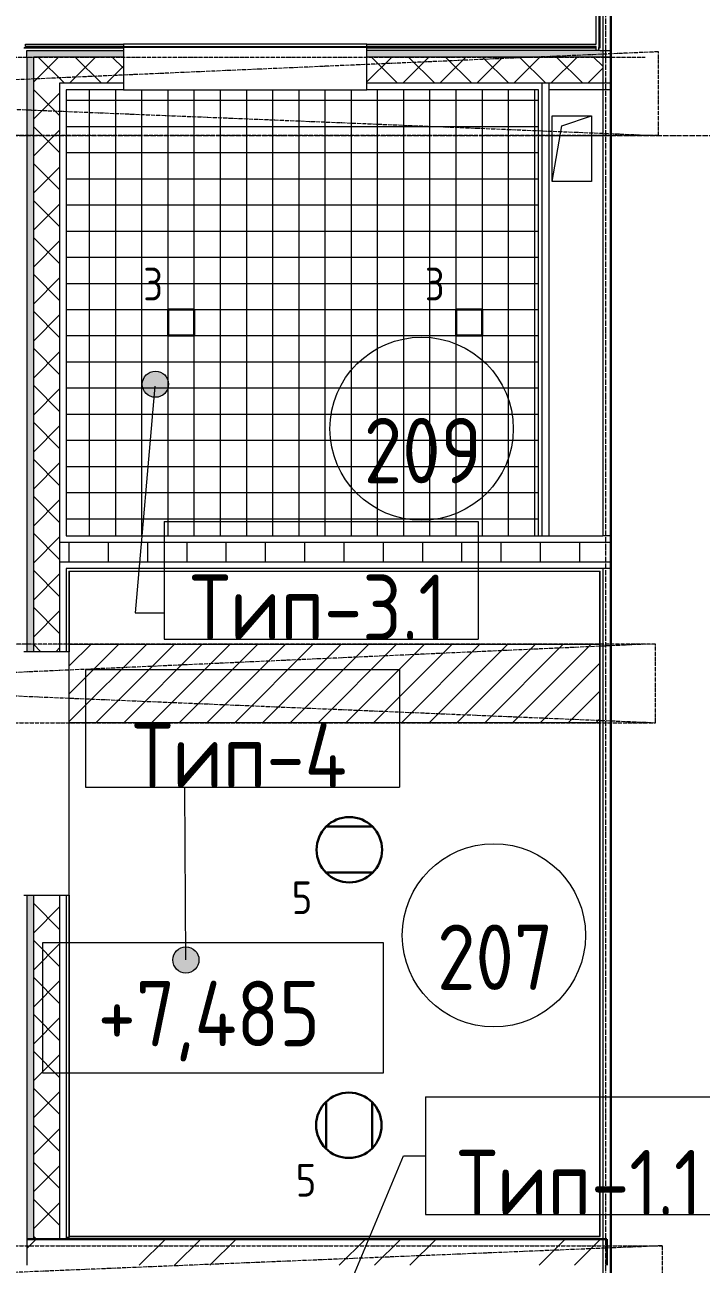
# Model space of a CAD drawing. Header units: millimetres. Extents: x -10474 to 67905, y -3824 to 44223.
# Drawn here: x 4931 to 7514, y 3980 to 8719 of the extents above; entities that cross this region are included whole.
import ezdxf

# ---------------------------------------------------------------- set-up
doc = ezdxf.new("R2010")
doc.units = ezdxf.units.MM
for name, pattern in [('ADSK_Линия сетки', [25, 20, -2.5, 0, -2.5]), ('ADSK_Штрих_ш3 п1_5', [4.5, 3, -1.5]), ('ADSK_Штрихпунктирная 2 точки_ш15 п1_5 п1_5 п1_5', [19.5, 15, -1.5, 0, -1.5, 0, -1.5])]:
    doc.linetypes.add(name, pattern=pattern)
for name, color, linetype, lineweight in [('Аннотация', 7, 'Continuous', 20), ('Каркас', 7, 'Continuous', 18), ('Марки', 7, 'Continuous', 20), ('Марки помещений', 7, 'Continuous', 20), ('Обобщенные модели', 7, 'Continuous', 18), ('Оси', 7, 'Continuous', 9), ('Отметки', 7, 'Continuous', 9), ('Потолки', 7, 'Continuous', 9), ('Потолки штриховка', 7, 'Continuous', 9), ('Стены внутренние', 7, 'Continuous', 18), ('Стены наружные', 7, 'Continuous', 18), ('Стены несущие', 7, 'Continuous', 30), ('Стены отделка', 7, 'Continuous', 30), ('Стены штриховка', 7, 'Continuous', 9)]:
    doc.layers.add(name, color=color, linetype=linetype, lineweight=lineweight)
doc.layers.add('Линии', color=7, linetype='Continuous', lineweight=9, true_color=0x00a600)
doc.styles.add('GOST Common_1', font='GOST_Common.ttf', dxfattribs={"width": 0.9, "height": 250})
doc.styles.add('GOST Common_2', font='GOST_Common.ttf', dxfattribs={"width": 0.9, "height": 250})
doc.styles.add('GOST Common_4', font='GOST_Common.ttf', dxfattribs={"width": 0.9, "height": 125})
doc.styles.add('GOST Common_B', font='', dxfattribs={"width": 0.9, "height": 250})
doc.styles.get('GOST Common_B').set_extended_font_data('GOST Common', bold=True)
pattern_1 = [(45, (0, 0), (-70.7107, 70.7107), []), (135, (0, 0), (-70.7107, -70.7107), [])]

# ---------------------------------------------------------------- blocks, each defined once
blk = doc.blocks.new('GM_Отверстие прямоугольное _в плите_ - Отверстие-V2-План потолков 2-го этажа')
at = {"layer": 'Обобщенные модели'}
for p, q in [((-75, -125), (-75, 125)), ((-75, 125), (75, 125)), ((-37.5, 87.5), (75, 125)), ((75, 125), (75, -125)), ((-75, -125), (-37.5, 87.5)), ((75, -125), (-75, -125))]:
    blk.add_line(p, q, dxfattribs=at)
blk = doc.blocks.new('Высотные отметки - Рамка-12095-План потолков 2-го этажа')
at = {"layer": 'Аннотация'}
for p, q in [((-6.5, 0), (-6.5, 5)), ((-6.5, 5), (6.5, 5)), ((6.5, 5), (6.5, 0)), ((6.5, 0), (-6.5, 0))]:
    blk.add_line(p, q, dxfattribs=at)
blk = doc.blocks.new('ADSK_Марка_Помещение_ОдноЗначение - Номер-159740-План потолков 2-го этажа')
at = {"layer": 'Марки помещений'}
blk.add_circle((0, 0), 3.5, dxfattribs=at)
blk = doc.blocks.new('ADSK_Марка_Потолок - ADSK_Марка и Смещение от уровня-155896-План потолков 2-го этажа')
at = {"layer": 'Марки'}
for p, q in [((-6, 4.5), (-6, 0)), ((-6, 4.5), (6, 4.5)), ((6, 4.5), (6, 0)), ((-6, 0), (6, 0))]:
    blk.add_line(p, q, dxfattribs=at)

msp = doc.modelspace()

# ---------------------------------------------------------------- hatches: boundary and pattern name
at = {"layer": 'Марки'}
h = msp.add_hatch(color=256, dxfattribs=at)
edge = h.paths.add_edge_path()
edge.add_arc((5429.296, 7344.338), 50, 0, 360)
h = msp.add_hatch(color=256, dxfattribs=at)
edge = h.paths.add_edge_path()
edge.add_arc((5545.64, 5143.399), 50, 0, 360)
at = {"layer": 'Потолки штриховка', "lineweight": 18}
h = msp.add_hatch(dxfattribs=at)
h.set_pattern_fill('FP_57', color=256, style=0, pattern_type=2)
h.set_pattern_definition([(0, (5977.78, 7630.04), (0, -100), []), (270, (5977.78, 7630.04), (-100, -6e-15), [])])
h.paths.add_polyline_path([(5089.465, 6765.084), (6892.025, 6765.084), (6892.025, 8470), (5088.531, 8470), (5088.531, 6765.084)])
at = {"layer": 'Потолки штриховка', "lineweight": 18, "true_color": 0x787878}
h = msp.add_hatch(dxfattribs=at)
h.set_pattern_fill('FP_49', color=8, style=0, pattern_type=2)
h.set_pattern_definition([(45, (0, 0), (-53.033, 53.033), [])])
h.paths.add_polyline_path([(6173.567, 6050.533), (7126.134, 6050.533), (7126.134, 6350.533), (5100.531, 6350.533), (5100.531, 6050.533), (5450.833, 6050.533)])
at = {"layer": 'Стены внутренние'}
h = msp.add_hatch(color=256, dxfattribs=at)
h.paths.add_polyline_path([(4938.531, 8595), (5307.317, 8595), (5307.317, 8620), (4938.531, 8620), (4938.531, 8599.473)])
h.paths.add_polyline_path([(6905.025, 8595), (7138.134, 8595), (7138.134, 8620), (6237.317, 8620), (6237.317, 8595), (6896.301, 8595)])
h = msp.add_hatch(color=256, dxfattribs=at)
h.paths.add_polyline_path([(4939.039, 4076.057), (4963.531, 4076.057), (4963.531, 5391.5), (4938.531, 5391.5), (4938.531, 4076.057)])
h.paths.add_polyline_path([(4938.531, 6321.5), (4963.531, 6321.5), (4963.531, 8595), (4938.531, 8595), (4938.531, 6350.533)])
at = {"layer": 'Стены внутренние', "lineweight": 9, "true_color": 0x0000ff}
h = msp.add_hatch(dxfattribs=at)
h.set_pattern_fill('FP_2', color=5, style=0, pattern_type=2)
h.set_pattern_definition(pattern_1)
h.paths.add_polyline_path([(4963.531, 8495), (5307.317, 8495), (5307.317, 8595), (4963.531, 8595)])
h.paths.add_polyline_path([(6905.025, 8495), (7138.134, 8495), (7138.134, 8583.598), (7168.134, 8595), (6237.317, 8595), (6237.317, 8495), (6896.301, 8495)])
h = msp.add_hatch(dxfattribs=at)
h.set_pattern_fill('FP_2', color=5, style=0, pattern_type=2)
h.set_pattern_definition(pattern_1)
h.paths.add_polyline_path([(5038.531, 4076.057), (5063.531, 4076.057), (5063.531, 5391.5), (4963.531, 5391.5), (4963.531, 4076.057), (4988.531, 4076.057)])
h.paths.add_polyline_path([(4963.531, 6321.5), (5063.531, 6321.5), (5063.531, 8495), (4963.531, 8495), (4963.531, 6350.533)])
at = {"layer": 'Стены внутренние', "lineweight": 9}
h = msp.add_hatch(dxfattribs=at)
h.set_pattern_fill('FP_3', color=256, style=0, pattern_type=2)
h.set_pattern_definition([(0, (0, 0), (0, 150), []), (90, (0, 0), (-150, 9e-15), [])])
h.paths.add_polyline_path([(5063.531, 6665.084), (7168.134, 6665.084), (7168.134, 6740.084), (5063.531, 6740.084)])
h = msp.add_hatch(dxfattribs=at)
h.set_pattern_fill('FP_1', color=256, style=0, pattern_type=2)
h.set_pattern_definition([(45, (0, 0), (-381.66, 381.66), []), (45, (134.94, 0), (0, 763.32), []), (45, (-134.94, 0), (0, 763.322), [])])
h.paths.add_polyline_path([(6896.301, 3976.057), (7138.134, 3976.057), (7138.134, 4074.973), (7138.134, 4076.057), (4938.531, 4076.057), (4938.531, 3976.057), (6173.567, 3976.057)])

# ---------------------------------------------------------------- linework, layer by layer
at = {"layer": 'Каркас', "color": 8, "linetype": 'ADSK_Штрих_ш3 п1_5', "lineweight": 9, "true_color": 0x808080}
msp.add_line((6932.025, 8295), (7138.134, 8295), dxfattribs=at)
at = {"layer": 'Линии', "color": 7, "linetype": 'ADSK_Штрихпунктирная 2 точки_ш15 п1_5 п1_5 п1_5'}
for p, q in [((7350.56, 8615.209), (-0.435, 8295)), ((-0.435, 8595), (7350.56, 8295)), ((-0.435, 8595), (7299.565, 8595)), ((7350.56, 8295), (7350.56, 8615.209)), ((7350.56, 8295), (-0.435, 8295)), ((7339.344, 6350.533), (64.272, 6350.533)), ((182.404, 6350.533), (7339.344, 6050.533)), ((7302.75, 6350.533), (621.078, 6050.533)), ((7339.344, 6050.533), (7339.344, 6350.533)), ((64.272, 6050.533), (7339.344, 6050.533)), ((7364.272, 4050.533), (64.272, 3750.533)), ((64.272, 4050.533), (7364.272, 4050.533)), ((7364.272, 4050.533), (7364.272, 3750.533))]:
    msp.add_line(p, q, dxfattribs=at)
at = {"layer": 'Линии', "color": 5, "lineweight": 30, "true_color": 0x0000ff}
for p, q in [((5477.778, 7630.042), (5577.778, 7630.042)), ((5477.778, 7630.042), (5477.778, 7530.042)), ((5577.778, 7630.042), (5577.778, 7530.042)), ((6577.778, 7630.042), (6677.778, 7630.042)), ((6577.778, 7630.042), (6577.778, 7530.042)), ((6677.778, 7630.042), (6677.778, 7530.042)), ((5577.778, 7530.042), (5477.778, 7530.042)), ((6677.778, 7530.042), (6577.778, 7530.042)), ((6258.079, 5653.089), (6081.336, 5653.089)), ((6259.854, 5478.089), (6079.562, 5478.089)), ((6081.537, 4421.284), (6081.537, 4601.577)), ((6256.537, 4423.059), (6256.537, 4599.802))]:
    msp.add_line(p, q, dxfattribs=at)
for centre in [(6169.708, 5564.683), (6168.132, 4511.431)]:
    msp.add_circle(centre, 125, dxfattribs=at)
at = {"layer": 'Марки'}
for p, q in [((5427.6, 7336.687), (5351.966, 6470.392)), ((5351.966, 6470.392), (5462.127, 6470.392)), ((5351.966, 6470.392), (5462.127, 6470.392)), ((5545.64, 5143.399), (5541.585, 5801.544)), ((6179.619, 3920.82), (6376.693, 4394.903)), ((6376.693, 4394.903), (6460.255, 4394.903))]:
    msp.add_line(p, q, dxfattribs=at)
for centre in [(5429.296, 7344.338), (5545.64, 5143.399)]:
    msp.add_circle(centre, 50, dxfattribs=at)
at = {"layer": 'Оси', "linetype": 'ADSK_Линия сетки'}
for p, q in [((7149.565, -3024.361), (7149.565, 20782.525)), ((-9674.401, 8295), (56004.853, 8295))]:
    msp.add_line(p, q, dxfattribs=at)
at = {"layer": 'Потолки'}
for p, q in [((5100.531, 6350.533), (7126.134, 6350.533)), ((7126.134, 6050.533), (5100.531, 6050.533))]:
    msp.add_line(p, q, dxfattribs=at)
at = {"layer": 'Стены внутренние'}
for p, q in [((6237.317, 8645), (5307.317, 8645)), ((5307.317, 8635), (6237.317, 8635)), ((5307.317, 8470), (6237.317, 8470))]:
    msp.add_line(p, q, dxfattribs=at)
at = {"layer": 'Стены наружные'}
for p, q in [((6237.317, 8632), (5307.317, 8632)), ((5100.531, 5391.5), (5100.531, 6321.5))]:
    msp.add_line(p, q, dxfattribs=at)
at = {"layer": 'Стены несущие'}
for p, q in [((7168.134, 521.098), (7168.134, 8895)), ((4938.531, 4076.057), (7153.134, 4076.057)), ((7153.134, 4076.057), (7153.134, 3976.057))]:
    msp.add_line(p, q, dxfattribs=at)
at = {"layer": 'Стены отделка', "lineweight": 9}
for p, q in [((7113.134, 8645), (7113.134, 8940)), ((7123.134, 8930), (7123.134, 8632)), ((7126.134, 8632), (7126.134, 8925)), ((7138.134, 8915), (7138.134, 6765.084)), ((4928.531, 8632), (5307.317, 8632)), ((4932.531, 8635), (4932.531, 8645)), ((4932.531, 8645), (5307.317, 8645)), ((5307.317, 8635), (4932.531, 8635)), ((5307.317, 8645), (5307.317, 8635)), ((5307.317, 8632), (5307.317, 8470)), ((6237.317, 8635), (6237.317, 8645)), ((6237.317, 8645), (7113.134, 8645)), ((7113.134, 8635), (6237.317, 8635)), ((6237.317, 8470), (6237.317, 8632)), ((6237.317, 8632), (7113.134, 8632)), ((7113.134, 8632), (7113.134, 8635)), ((7123.134, 8632), (7126.134, 8632)), ((4938.531, 8595), (4938.531, 8620)), ((7128.134, 8620), (7168.134, 8620)), ((5307.317, 8470), (5088.531, 8470)), ((5088.531, 8470), (5088.531, 6765.084)), ((6892.025, 8470), (6237.317, 8470)), ((6892.025, 6765.084), (6892.025, 8470)), ((7168.134, 8470), (6932.025, 8470)), ((6932.025, 8470), (6932.025, 6765.084)), ((5088.531, 6765.084), (7138.134, 6765.084)), ((7138.134, 6640.084), (5088.531, 6640.084)), ((7138.134, 6640.084), (7138.134, 4076.057)), ((5100.531, 6628.084), (5100.531, 6321.5)), ((7126.134, 6628.084), (5100.531, 6628.084)), ((7126.134, 4088.057), (7126.134, 6628.084)), ((5100.531, 6321.5), (4926.531, 6321.5)), ((4926.531, 5391.5), (5100.531, 5391.5)), ((5100.531, 5391.5), (5100.531, 4088.057)), ((5088.531, 4082.057), (5088.531, 4076.057)), ((5100.531, 4082.057), (5088.531, 4082.057)), ((5100.531, 4088.057), (7126.134, 4088.057)), ((5100.531, 4076.057), (5100.531, 4082.057)), ((7138.134, 4076.057), (7138.134, 521.098))]:
    msp.add_line(p, q, dxfattribs=at)
at = {"layer": 'Стены штриховка'}
for p, q in [((7128.134, 8630), (7128.134, 8927)), ((4926.531, 8630), (5307.317, 8630)), ((6237.317, 8630), (7113.134, 8630)), ((7113.134, 8620), (7113.134, 8632)), ((7123.134, 8620), (7123.134, 8632)), ((7123.134, 8630), (7128.134, 8630)), ((4938.531, 8620), (5307.317, 8620)), ((4938.531, 8595), (4938.531, 6321.5)), ((5307.317, 8595), (4963.531, 8595)), ((4963.531, 8595), (4963.531, 6321.5)), ((7128.134, 8620), (6237.317, 8620)), ((7168.134, 8595), (6237.317, 8595)), ((5307.317, 8495), (5063.531, 8495)), ((5063.531, 8495), (5063.531, 6321.5)), ((7168.134, 8495), (6237.317, 8495)), ((6905.025, 8495), (6905.025, 6765.084)), ((6932.025, 8495), (6932.025, 8470)), ((5063.531, 6740.084), (7168.134, 6740.084)), ((7168.134, 6765.084), (7138.134, 6765.084)), ((5063.531, 6665.084), (7168.134, 6665.084)), ((5088.531, 6640.084), (5088.531, 6321.5)), ((7168.134, 6640.084), (7138.134, 6640.084)), ((5098.531, 6630.084), (5098.531, 6321.5)), ((5098.531, 6630.084), (7128.134, 6630.084)), ((7128.134, 4086.057), (7128.134, 6630.084)), ((4938.531, 5391.5), (4938.531, 3976.057)), ((4963.531, 5391.5), (4963.531, 4076.057)), ((5063.531, 5391.5), (5063.531, 4076.057)), ((5088.531, 5391.5), (5088.531, 4082.057)), ((5098.531, 5391.5), (5098.531, 4082.057)), ((5100.531, 4082.057), (5100.531, 4086.057)), ((5100.531, 4086.057), (7128.134, 4086.057))]:
    msp.add_line(p, q, dxfattribs=at)

# ---------------------------------------------------------------- block references
at = {"layer": 'Марки', "xscale": 99.99999999999993, "yscale": 99.99999999999993, "zscale": 99.99999999999993}
for p in [(6062.127, 6369.347), (5761.784, 5803.811), (7060.255, 4169.903)]:
    msp.add_blockref('ADSK_Марка_Потолок - ADSK_Марка и Смещение от уровня-155896-План потолков 2-го этажа', p, dxfattribs=at)
at = {"layer": 'Марки помещений', "xscale": 99.99999999999993, "yscale": 99.99999999999993, "zscale": 99.99999999999993}
for p in [(6445.97, 7174.287), (6721.856, 5237.504)]:
    msp.add_blockref('ADSK_Марка_Помещение_ОдноЗначение - Номер-159740-План потолков 2-го этажа', p, dxfattribs=at)
at = {"layer": 'Обобщенные модели'}
msp.add_blockref('GM_Отверстие прямоугольное _в плите_ - Отверстие-V2-План потолков 2-го этажа', (7019.087, 8245), dxfattribs=at)
at = {"layer": 'Отметки', "lineweight": 20, "xscale": 99.99999999999993, "yscale": 99.99999999999993, "zscale": 99.99999999999993}
msp.add_blockref('Высотные отметки - Рамка-12095-План потолков 2-го этажа', (5648.836, 4710.659), dxfattribs=at)

# ---------------------------------------------------------------- texts
at = {"layer": 'Аннотация', "lineweight": 9, "char_height": 125, "width": 175.5, "attachment_point": 5, "line_spacing_factor": 1.022766, "style": 'GOST Common_4'}
for s, insert in [('\\pt180,360,540,720,900,1080,1260,1440,1620,1800,1980,2160,2340,2520,2700,2880,3060,3240,3420,3600,3780,3960,4140,4320,4500,4680,4860,5040,5220,5400,5580,5760;3 ', (5420.601, 7727.169)), ('\\pt180,360,540,720,900,1080,1260,1440,1620,1800,1980,2160,2340,2520,2700,2880,3060,3240,3420,3600,3780,3960,4140,4320,4500,4680,4860,5040,5220,5400,5580,5760;3 ', (6496.19, 7727.169)), ('\\pt180,360,540,720,900,1080,1260,1440,1620,1800,1980,2160,2340,2520,2700,2880,3060,3240,3420,3600,3780,3960,4140,4320,4500,4680,4860,5040,5220,5400,5580,5760;5', (5989.07, 5381.231)), ('\\pt180,360,540,720,900,1080,1260,1440,1620,1800,1980,2160,2340,2520,2700,2880,3060,3240,3420,3600,3780,3960,4140,4320,4500,4680,4860,5040,5220,5400,5580,5760;5', (6004.398, 4301.357))]:
    msp.add_mtext(s, dxfattribs=dict(at, insert=insert))
at = {"layer": 'Марки', "lineweight": 9, "char_height": 250, "attachment_point": 5, "line_spacing_factor": 1.022766, "style": 'GOST Common_B'}
for s, insert, width in [('\\pt1143,2286,3429,4572,5715,6858,8001,9144,10287,11430,12573,13716,14859,16002,17145,18288,19431,20574,21717,22860,24003,25146,26289,27432,28575,29718,30861,32004,33147,34290,35433,36576;Тип-3.1', (6051.496, 6491.503), 982.8), ('\\pt1143,2286,3429,4572,5715,6858,8001,9144,10287,11430,12573,13716,14859,16002,17145,18288,19431,20574,21717,22860,24003,25146,26289,27432,28575,29718,30861,32004,33147,34290,35433,36576;Тип-4', (5751.153, 5925.966), 857.7), ('\\pt1143,2286,3429,4572,5715,6858,8001,9144,10287,11430,12573,13716,14859,16002,17145,18288,19431,20574,21717,22860,24003,25146,26289,27432,28575,29718,30861,32004,33147,34290,35433,36576;Тип-1.1', (7049.624, 4292.059), 982.8)]:
    msp.add_mtext(s, dxfattribs=dict(at, insert=insert, width=width))
at = {"layer": 'Марки помещений', "lineweight": 9, "char_height": 250, "width": 488.7, "attachment_point": 5, "line_spacing_factor": 1.022766, "style": 'GOST Common_1'}
for s, insert in [('\\pt450,900,1350,1800,2250,2700,3150,3600,4050,4500,4950,5400,5850,6300,6750,7200,7650,8100,8550,9000,9450,9900,10350,10800,11250,11700,12150,12600,13050,13500,13950,14400;209', (6450.912, 7090.705)), ('\\pt450,900,1350,1800,2250,2700,3150,3600,4050,4500,4950,5400,5850,6300,6750,7200,7650,8100,8550,9000,9450,9900,10350,10800,11250,11700,12150,12600,13050,13500,13950,14400;207', (6726.799, 5153.923))]:
    msp.add_mtext(s, dxfattribs=dict(at, insert=insert))
at = {"layer": 'Отметки', "lineweight": 20, "insert": (5208.846, 5063.456), "char_height": 250, "width": 1055.97624, "attachment_point": 1, "line_spacing_factor": 1.022761, "style": 'GOST Common_2'}
msp.add_mtext('+7,485', dxfattribs=at)

doc.saveas('drawing.dxf')
